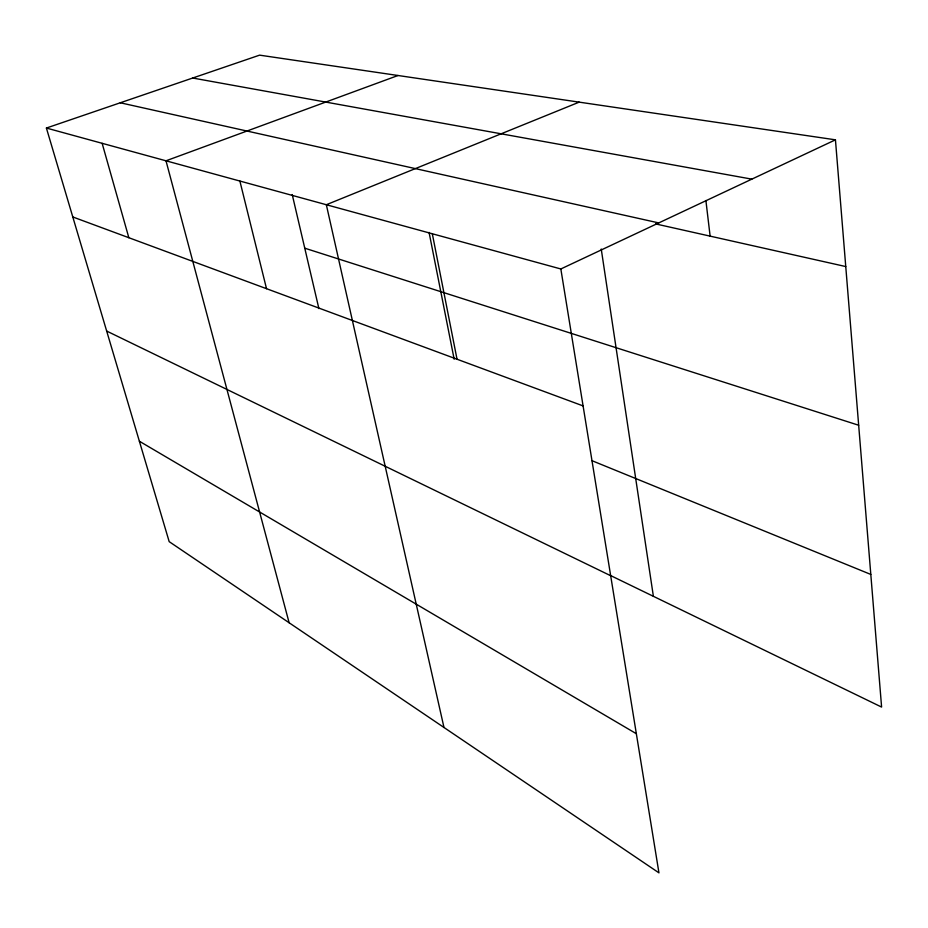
<?xml version="1.0" encoding="UTF-8"?>
<svg xmlns="http://www.w3.org/2000/svg" width="928" height="928" viewBox="0 0 928 928"><rect width="100%" height="100%" fill="white"/><g stroke="black" fill="none" stroke-linecap="round" stroke-linejoin="round"><path stroke-width="1.39" d="M560.837 268.969L658.95 872.854L169.186 541.65L46.4 128.041L560.837 268.969L835.444 139.826L881.6 707.078L610.566 575.534M579.188 102.138L326.331 204.728L443.978 727.482M398.019 75.504L165.996 160.799L289.13 622.769M46.4 128.041L259.608 55.146L835.444 139.826M192.699 78.022L751.831 179.139M120.292 102.776L658.752 222.917M655.586 223.903L845.756 266.556M304.755 248.182L858.667 425.244M72.802 216.966L583.086 405.907M591.948 460.671L870.8 574.432M106.674 331.064L610.67 575.72M139.386 441.241L636.341 733.712M102.138 143.318L128.841 237.719M239.876 181.041L266.522 288.701M292.216 194.555L318.896 308.606M429.072 232.418L454.163 359.206M432.309 233.752L457.028 359.24M601.24 249.017L653.382 596.321M705.895 200.529L710.129 236.13"/></g></svg>
